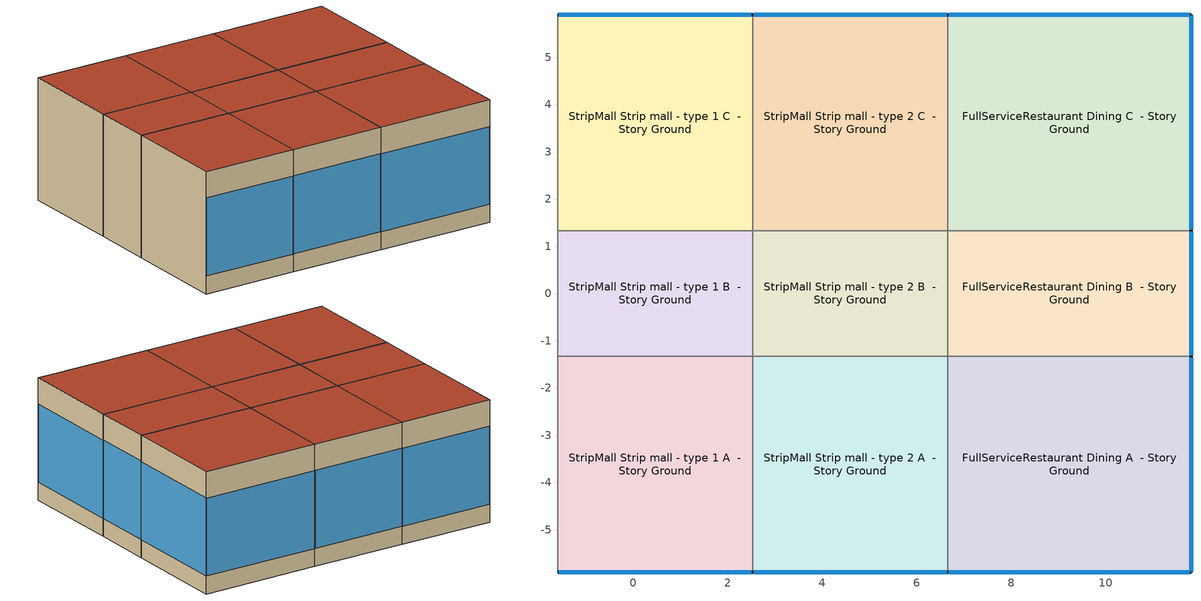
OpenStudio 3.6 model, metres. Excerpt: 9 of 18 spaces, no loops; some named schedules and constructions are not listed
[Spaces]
StripMall Strip mall - type 1 A  - Story Ground
 floor ground (Foundation F 126 Perim 413 Area 1889): -1.61,-5.9 -1.61,-1.33 2.52,-1.33 2.52,-5.9 z0
 wall outside: -1.61,-5.9 2.52,-5.9 z0:5.18
 wall to FullServiceRestaurant Kitchen A  - Story Ground: -1.61,-1.33 -1.61,-5.9 z0:5.18
 wall to StripMall Strip mall - type 1 B  - Story Ground: 2.52,-1.33 -1.61,-1.33 z0:5.18
 wall to StripMall Strip mall - type 2 A  - Story Ground: 2.52,-5.9 2.52,-1.33 z0:5.18
 window (Window U-0.75 SHGC 0.65): -1.58,-5.9 2.5,-5.9 z0.76:4.07
 roof outside: 2.52,-5.9 2.52,-1.33 -1.61,-1.33 -1.61,-5.9 z5.18
StripMall Strip mall - type 1 B  - Story Ground
 floor ground (Foundation F 126 Perim 0 Area 1099): -1.61,-1.33 -1.61,1.33 2.52,1.33 2.52,-1.33 z0
 wall to FullServiceRestaurant Kitchen B  - Story Ground: -1.61,1.33 -1.61,-1.33 z0:5.18
 wall to StripMall Strip mall - type 1 C  - Story Ground: 2.52,1.33 -1.61,1.33 z0:5.18
 wall to StripMall Strip mall - type 2 B  - Story Ground: 2.52,-1.33 2.52,1.33 z0:5.18
 roof outside: 2.52,-1.33 2.52,1.33 -1.61,1.33 -1.61,-1.33 z5.18
StripMall Strip mall - type 1 C  - Story Ground
 floor ground (Foundation F 126 Perim 413 Area 1889): -1.61,1.33 -1.61,5.9 2.52,5.9 2.52,1.33 z0
 wall outside: 2.52,5.9 -1.61,5.9 z0:5.18
 wall to FullServiceRestaurant Kitchen C  - Story Ground: -1.61,5.9 -1.61,1.33 z0:5.18
 wall to StripMall Strip mall - type 2 C  - Story Ground: 2.52,1.33 2.52,5.9 z0:5.18
 window (Window U-0.75 SHGC 0.65): 2.5,5.9 -1.58,5.9 z0.76:4.07
 roof outside: 2.52,1.33 2.52,5.9 -1.61,5.9 -1.61,1.33 z5.18
StripMall Strip mall - type 2 A  - Story Ground
 floor ground (Foundation F 126 Perim 413 Area 1889): 2.52,-5.9 2.52,-1.33 6.65,-1.33 6.65,-5.9 z0
 wall outside: 2.52,-5.9 6.65,-5.9 z0:5.18
 wall to StripMall Strip mall - type 2 B  - Story Ground: 6.65,-1.33 2.52,-1.33 z0:5.18
 wall to FullServiceRestaurant Dining A  - Story Ground: 6.65,-5.9 6.65,-1.33 z0:5.18
 window (Window U-0.75 SHGC 0.65): 2.55,-5.9 6.63,-5.9 z0.76:4.07
 roof outside: 6.65,-5.9 6.65,-1.33 2.52,-1.33 2.52,-5.9 z5.18
StripMall Strip mall - type 2 B  - Story Ground
 floor ground (Foundation F 126 Perim 0 Area 1099): 2.52,-1.33 2.52,1.33 6.65,1.33 6.65,-1.33 z0
 wall to StripMall Strip mall - type 2 C  - Story Ground: 6.65,1.33 2.52,1.33 z0:5.18
 wall to FullServiceRestaurant Dining B  - Story Ground: 6.65,-1.33 6.65,1.33 z0:5.18
 roof outside: 6.65,-1.33 6.65,1.33 2.52,1.33 2.52,-1.33 z5.18
StripMall Strip mall - type 2 C  - Story Ground
 floor ground (Foundation F 126 Perim 413 Area 1889): 2.52,1.33 2.52,5.9 6.65,5.9 6.65,1.33 z0
 wall outside: 6.65,5.9 2.52,5.9 z0:5.18
 wall to FullServiceRestaurant Dining C  - Story Ground: 6.65,1.33 6.65,5.9 z0:5.18
 window (Window U-0.75 SHGC 0.65): 6.63,5.9 2.55,5.9 z0.76:4.07
 roof outside: 6.65,1.33 6.65,5.9 2.52,5.9 2.52,1.33 z5.18
FullServiceRestaurant Dining A  - Story Ground
 floor ground (Foundation F 126 Perim 972 Area 2355): 6.65,-5.9 6.65,-1.33 11.8,-1.33 11.8,-5.9 z0
 wall outside: 6.65,-5.9 11.8,-5.9 11.8,-1.33 z0:5.18
 wall to FullServiceRestaurant Dining B  - Story Ground: 11.8,-1.33 6.65,-1.33 z0:5.18
 window (Window U-0.75 SHGC 0.65): 6.68,-5.9 11.78,-5.9 / 11.8,-5.88 11.8,-1.36 z0.76:4.06
 roof outside: 11.8,-5.9 11.8,-1.33 6.65,-1.33 6.65,-5.9 z5.18
FullServiceRestaurant Dining B  - Story Ground
 floor ground (Foundation F 126 Perim 266 Area 1371): 6.65,-1.33 6.65,1.33 11.8,1.33 11.8,-1.33 z0
 wall outside: 11.8,-1.33 11.8,1.33 z0:5.18
 wall to FullServiceRestaurant Dining C  - Story Ground: 11.8,1.33 6.65,1.33 z0:5.18
 window (Window U-0.75 SHGC 0.65): 11.8,-1.31 11.8,1.31 z0.76:4.09
 roof outside: 11.8,-1.33 11.8,1.33 6.65,1.33 6.65,-1.33 z5.18
FullServiceRestaurant Dining C  - Story Ground
 floor ground (Foundation F 126 Perim 972 Area 2355): 6.65,1.33 6.65,5.9 11.8,5.9 11.8,1.33 z0
 wall outside: 11.8,1.33 11.8,5.9 6.65,5.9 z0:5.18
 window (Window U-0.75 SHGC 0.65): 11.78,5.9 6.68,5.9 / 11.8,1.36 11.8,5.88 z0.76:4.06
 roof outside: 11.8,1.33 11.8,5.9 6.65,5.9 6.65,1.33 z5.18
[Schedule:Day]
autogen FoodService_Restaurant BLDG_LIGHT_EndUseData 0_day_sch: Yes, 0, 10, 0.444685, 0, 20, 0.420671, 0, 30, 0.396657, 0, 40, 0.37993, 0, 49, 0.363204, 0, 59, 0.346478, 1, 9, 0.329751, 1, 19, 0.313025, 1, 30, 0.296298, 1, 40, 0.288679, 1, 50, 0.28106, 2, 0, 0.273441, 2, 9, 0.265821, 2, 19, 0.258202, 2, 29, 0.250583, 2, 30, 0.250583, 2, 39, 0.247269, 2, 49, 0.243956, 2, 59, 0.240642, 3, 9, 0.237329, 3, 19, 0.234016, 3, 29, 0.230702, 3, 30, 0.230702, 3, 39, 0.232506, 3, 49, 0.234309, 3, 59, 0.236113, 4, 9, 0.237916, 4, 19, 0.23972, 4, 30, 0.241523, 4, 40, 0.243103, 4, 50, 0.244683, 5, 0, 0.246263, 5, 10, 0.247843, 5, 20, 0.249423, 5, 30, 0.251003, 5, 40, 0.255239, 5, 50, 0.259474, 6, 0, 0.263709, 6, 10, 0.267944, 6, 20, 0.27218, 6, 30, 0.276415, 6, 40, 0.295581, 6, 50, 0.314747, 7, 0, 0.333912, 7, 10, 0.353078, 7, 20, 0.372244, 7, 30, 0.39141, 7, 40, 0.413684, 7, 50, 0.435958, 8, 0, 0.458233, 8, 9, 0.480507, 8, 19, 0.502781, 8, 29, 0.525056, 8, 30, 0.525056, 8, 39, 0.544453, 8, 49, 0.56385, 8, 59, 0.583247, 9, 9, 0.602644, 9, 19, 0.622041, 9, 29, 0.641438, 9, 30, 0.641438, 9, 39, 0.654113, 9, 49, 0.666789, 9, 59, 0.679464, 10, 9, 0.692139, 10, 19, 0.704814, 10, 29, 0.717489, 10, 30, 0.717489, 10, 39, 0.722799, 10, 49, 0.728108, 10, 59, 0.733418, 11, 9, 0.738727, 11, 19, 0.744037, 11, 29, 0.749346, 11, 30, 0.749346, 11, 39, 0.74995, 11, 49, 0.750555, 11, 59, 0.751159, 12, 9, 0.751764, 12, 19, 0.752368, 12, 29, 0.752973, 12, 30, 0.752973, 12, 39, 0.753197, 12, 49, 0.753421, 12, 59, 0.753646, 13, 9, 0.75387, 13, 19, 0.754095, 13, 29, 0.754319, 13, 30, 0.754319, 13, 39, 0.754393, 13, 49, 0.754466, 13, 59, 0.75454, 14, 9, 0.754613, 14, 19, 0.754687, 14, 29, 0.754761, 14, 30, 0.754761, 14, 39, 0.754552, 14, 49, 0.754343, 14, 59, 0.754134, 15, 9, 0.753925, 15, 19, 0.753716, 15, 29, 0.753507, 15, 30, 0.753507, 15, 39, 0.753567, 15, 49, 0.753628, 15, 59, 0.753689, 16, 9, 0.75375, 16, 19, 0.75381, 16, 30, 0.753871, 16, 40, 0.753794, 16, 50, 0.753716, 17, 0, 0.753638, 17, 10, 0.753561, 17, 20, 0.753483, 17, 30, 0.753406, 17, 40, 0.755955, 17, 50, 0.758505, 18, 0, 0.761055, 18, 10, 0.763605, 18, 20, 0.766154, 18, 30, 0.768704, 18, 40, 0.768755, 18, 50, 0.768805, 19, 0, 0.768856, 19, 10, 0.768906, 19, 20, 0.768957, 19, 30, 0.769007, 19, 40, 0.768099, 19, 50, 0.767191, 20, 0, 0.766283, 20, 10, 0.765375, 20, 20, 0.764467, 20, 30, 0.763559, 20, 40, 0.759695, 20, 50, 0.755831, 21, 0, 0.751967, 21, 10, 0.748103, 21, 20, 0.744239, 21, 30, 0.740375, 21, 40, 0.729376, 21, 50, 0.718377, 22, 0, 0.707378, 22, 10, 0.696379, 22, 20, 0.68538, 22, 30, 0.674381, 22, 40, 0.652108, 22, 50, 0.629835, 23, 0, 0.607562, 23, 10, 0.585289, 23, 20, 0.563015, 23, 30, 0.540742, 23, 40, 0.516728, 23, 50, 0.492714, 24, 0, 0.468699
autogen Mercantile_Retail BLDG_LIGHT_EndUseData 1_day_sch: Yes, 0, 10, 0.317543, 0, 20, 0.311408, 0, 30, 0.305273, 0, 40, 0.304161, 0, 49, 0.303048, 0, 59, 0.301936, 1, 9, 0.300823, 1, 19, 0.299711, 1, 30, 0.298598, 1, 40, 0.297629, 1, 50, 0.29666, 2, 0, 0.295692, 2, 9, 0.294723, 2, 19, 0.293754, 2, 29, 0.292785, 2, 30, 0.292785, 2, 39, 0.292556, 2, 49, 0.292327, 2, 59, 0.292098, 3, 9, 0.291869, 3, 19, 0.29164, 3, 29, 0.291411, 3, 30, 0.291411, 3, 39, 0.2923, 3, 49, 0.29319, 3, 59, 0.294079, 4, 9, 0.294968, 4, 19, 0.295858, 4, 30, 0.296747, 4, 40, 0.299859, 4, 50, 0.302972, 5, 0, 0.306084, 5, 10, 0.309196, 5, 20, 0.312308, 5, 30, 0.315421, 5, 40, 0.323433, 5, 50, 0.331446, 6, 0, 0.339458, 6, 10, 0.347471, 6, 20, 0.355483, 6, 30, 0.363496, 6, 40, 0.39175, 6, 50, 0.420003, 7, 0, 0.448257, 7, 10, 0.476511, 7, 20, 0.504765, 7, 30, 0.533018, 7, 40, 0.58108, 7, 50, 0.629141, 8, 0, 0.677203, 8, 9, 0.725264, 8, 19, 0.773325, 8, 29, 0.821387, 8, 30, 0.821387, 8, 39, 0.842716, 8, 49, 0.864045, 8, 59, 0.885374, 9, 9, 0.906704, 9, 19, 0.928033, 9, 29, 0.949362, 9, 30, 0.949362, 9, 39, 0.952857, 9, 49, 0.956353, 9, 59, 0.959848, 10, 9, 0.963343, 10, 19, 0.966838, 10, 29, 0.970333, 10, 30, 0.970333, 10, 39, 0.970423, 10, 49, 0.970513, 10, 59, 0.970603, 11, 9, 0.970694, 11, 19, 0.970784, 11, 29, 0.970874, 11, 30, 0.970874, 11, 39, 0.970892, 11, 49, 0.97091, 11, 59, 0.970928, 12, 9, 0.970947, 12, 19, 0.970965, 12, 29, 0.970983, 12, 30, 0.970983, 12, 39, 0.971013, 12, 49, 0.971043, 12, 59, 0.971072, 13, 9, 0.971102, 13, 19, 0.971132, 13, 29, 0.971162, 13, 30, 0.971162, 13, 39, 0.971192, 13, 49, 0.971223, 13, 59, 0.971253, 14, 9, 0.971284, 14, 19, 0.971314, 14, 29, 0.971345, 14, 30, 0.971345, 14, 39, 0.971345, 14, 49, 0.971346, 14, 59, 0.971346, 15, 9, 0.971347, 15, 19, 0.971347, 15, 29, 0.971347, 15, 30, 0.971347, 15, 39, 0.971351, 15, 49, 0.971355, 15, 59, 0.971358, 16, 9, 0.971362, 16, 19, 0.971366, 16, 30, 0.971369, 16, 40, 0.97135, 16, 50, 0.971331, 17, 0, 0.971312, 17, 10, 0.971293, 17, 20, 0.971274, 17, 30, 0.971255, 17, 40, 0.971213, 17, 50, 0.971171, 18, 0, 0.971129, 18, 10, 0.971087, 18, 20, 0.971045, 18, 30, 0.971003, 18, 40, 0.970928, 18, 50, 0.970854, 19, 0, 0.970779, 19, 10, 0.970705, 19, 20, 0.970631, 19, 30, 0.970556, 19, 40, 0.970154, 19, 50, 0.969751, 20, 0, 0.969349, 20, 10, 0.968946, 20, 20, 0.968544, 20, 30, 0.968141, 20, 40, 0.952423, 20, 50, 0.936705, 21, 0, 0.920987, 21, 10, 0.905268, 21, 20, 0.88955, 21, 30, 0.873832, 21, 40, 0.820216, 21, 50, 0.7666, 22, 0, 0.712984, 22, 10, 0.659368, 22, 20, 0.605753, 22, 30, 0.552137, 22, 40, 0.517128, 22, 50, 0.482119, 23, 0, 0.44711, 23, 10, 0.412101, 23, 20, 0.377092, 23, 30, 0.342083, 23, 40, 0.335948, 23, 50, 0.329813, 24, 0, 0.323678
FoodService_Restaurant BLDG_LIGHT_EndUseData Default 1: No, 0, 10, 0.444685, 0, 20, 0.420671, 0, 30, 0.396657, 0, 40, 0.37993, 0, 49, 0.363204, 0, 59, 0.346478, 1, 9, 0.329751, 1, 19, 0.313025, 1, 30, 0.296298, 1, 40, 0.288679, 1, 50, 0.28106, 2, 0, 0.273441, 2, 9, 0.265821, 2, 19, 0.258202, 2, 29, 0.250583, 2, 30, 0.250583, 2, 39, 0.247269, 2, 49, 0.243956, 2, 59, 0.240642, 3, 9, 0.237329, 3, 19, 0.234016, 3, 29, 0.230702, 3, 30, 0.230702, 3, 39, 0.232506, 3, 49, 0.234309, 3, 59, 0.236113, 4, 9, 0.237916, 4, 19, 0.23972, 4, 30, 0.241523, 4, 40, 0.243103, 4, 50, 0.244683, 5, 0, 0.246263, 5, 10, 0.247843, 5, 20, 0.249423, 5, 30, 0.251003, 5, 40, 0.255239, 5, 50, 0.259474, 6, 0, 0.263709, 6, 10, 0.267944, 6, 20, 0.27218, 6, 30, 0.276415, 6, 40, 0.295581, 6, 50, 0.314747, 7, 0, 0.333912, 7, 10, 0.353078, 7, 20, 0.372244, 7, 30, 0.39141, 7, 40, 0.413684, 7, 50, 0.435958, 8, 0, 0.458233, 8, 9, 0.480507, 8, 19, 0.502781, 8, 29, 0.525056, 8, 30, 0.525056, 8, 39, 0.544453, 8, 49, 0.56385, 8, 59, 0.583247, 9, 9, 0.602644, 9, 19, 0.622041, 9, 29, 0.641438, 9, 30, 0.641438, 9, 39, 0.654113, 9, 49, 0.666789, 9, 59, 0.679464, 10, 9, 0.692139, 10, 19, 0.704814, 10, 29, 0.717489, 10, 30, 0.717489, 10, 39, 0.722799, 10, 49, 0.728108, 10, 59, 0.733418, 11, 9, 0.738727, 11, 19, 0.744037, 11, 29, 0.749346, 11, 30, 0.749346, 11, 39, 0.74995, 11, 49, 0.750555, 11, 59, 0.751159, 12, 9, 0.751764, 12, 19, 0.752368, 12, 29, 0.752973, 12, 30, 0.752973, 12, 39, 0.753197, 12, 49, 0.753421, 12, 59, 0.753646, 13, 9, 0.75387, 13, 19, 0.754095, 13, 29, 0.754319, 13, 30, 0.754319, 13, 39, 0.754393, 13, 49, 0.754466, 13, 59, 0.75454, 14, 9, 0.754613, 14, 19, 0.754687, 14, 29, 0.754761, 14, 30, 0.754761, 14, 39, 0.754552, 14, 49, 0.754343, 14, 59, 0.754134, 15, 9, 0.753925, 15, 19, 0.753716, 15, 29, 0.753507, 15, 30, 0.753507, 15, 39, 0.753567, 15, 49, 0.753628, 15, 59, 0.753689, 16, 9, 0.75375, 16, 19, 0.75381, 16, 30, 0.753871, 16, 40, 0.753794, 16, 50, 0.753716, 17, 0, 0.753638, 17, 10, 0.753561, 17, 20, 0.753483, 17, 30, 0.753406, 17, 40, 0.755955, 17, 50, 0.758505, 18, 0, 0.761055, 18, 10, 0.763605, 18, 20, 0.766154, 18, 30, 0.768704, 18, 40, 0.768755, 18, 50, 0.768805, 19, 0, 0.768856, 19, 10, 0.768906, 19, 20, 0.768957, 19, 30, 0.769007, 19, 40, 0.768099, 19, 50, 0.767191, 20, 0, 0.766283, 20, 10, 0.765375, 20, 20, 0.764467, 20, 30, 0.763559, 20, 40, 0.759695, 20, 50, 0.755831, 21, 0, 0.751967, 21, 10, 0.748103, 21, 20, 0.744239, 21, 30, 0.740375, 21, 40, 0.729376, 21, 50, 0.718377, 22, 0, 0.707378, 22, 10, 0.696379, 22, 20, 0.68538, 22, 30, 0.674381, 22, 40, 0.652108, 22, 50, 0.629835, 23, 0, 0.607562, 23, 10, 0.585289, 23, 20, 0.563015, 23, 30, 0.540742, 23, 40, 0.516728, 23, 50, 0.492714, 24, 0, 0.468699
Mercantile_Retail BLDG_LIGHT_EndUseData Default 1: No, 0, 10, 0.317543, 0, 20, 0.311408, 0, 30, 0.305273, 0, 40, 0.304161, 0, 49, 0.303048, 0, 59, 0.301936, 1, 9, 0.300823, 1, 19, 0.299711, 1, 30, 0.298598, 1, 40, 0.297629, 1, 50, 0.29666, 2, 0, 0.295692, 2, 9, 0.294723, 2, 19, 0.293754, 2, 29, 0.292785, 2, 30, 0.292785, 2, 39, 0.292556, 2, 49, 0.292327, 2, 59, 0.292098, 3, 9, 0.291869, 3, 19, 0.29164, 3, 29, 0.291411, 3, 30, 0.291411, 3, 39, 0.2923, 3, 49, 0.29319, 3, 59, 0.294079, 4, 9, 0.294968, 4, 19, 0.295858, 4, 30, 0.296747, 4, 40, 0.299859, 4, 50, 0.302972, 5, 0, 0.306084, 5, 10, 0.309196, 5, 20, 0.312308, 5, 30, 0.315421, 5, 40, 0.323433, 5, 50, 0.331446, 6, 0, 0.339458, 6, 10, 0.347471, 6, 20, 0.355483, 6, 30, 0.363496, 6, 40, 0.39175, 6, 50, 0.420003, 7, 0, 0.448257, 7, 10, 0.476511, 7, 20, 0.504765, 7, 30, 0.533018, 7, 40, 0.58108, 7, 50, 0.629141, 8, 0, 0.677203, 8, 9, 0.725264, 8, 19, 0.773325, 8, 29, 0.821387, 8, 30, 0.821387, 8, 39, 0.842716, 8, 49, 0.864045, 8, 59, 0.885374, 9, 9, 0.906704, 9, 19, 0.928033, 9, 29, 0.949362, 9, 30, 0.949362, 9, 39, 0.952857, 9, 49, 0.956353, 9, 59, 0.959848, 10, 9, 0.963343, 10, 19, 0.966838, 10, 29, 0.970333, 10, 30, 0.970333, 10, 39, 0.970423, 10, 49, 0.970513, 10, 59, 0.970603, 11, 9, 0.970694, 11, 19, 0.970784, 11, 29, 0.970874, 11, 30, 0.970874, 11, 39, 0.970892, 11, 49, 0.97091, 11, 59, 0.970928, 12, 9, 0.970947, 12, 19, 0.970965, 12, 29, 0.970983, 12, 30, 0.970983, 12, 39, 0.971013, 12, 49, 0.971043, 12, 59, 0.971072, 13, 9, 0.971102, 13, 19, 0.971132, 13, 29, 0.971162, 13, 30, 0.971162, 13, 39, 0.971192, 13, 49, 0.971223, 13, 59, 0.971253, 14, 9, 0.971284, 14, 19, 0.971314, 14, 29, 0.971345, 14, 30, 0.971345, 14, 39, 0.971345, 14, 49, 0.971346, 14, 59, 0.971346, 15, 9, 0.971347, 15, 19, 0.971347, 15, 29, 0.971347, 15, 30, 0.971347, 15, 39, 0.971351, 15, 49, 0.971355, 15, 59, 0.971358, 16, 9, 0.971362, 16, 19, 0.971366, 16, 30, 0.971369, 16, 40, 0.97135, 16, 50, 0.971331, 17, 0, 0.971312, 17, 10, 0.971293, 17, 20, 0.971274, 17, 30, 0.971255, 17, 40, 0.971213, 17, 50, 0.971171, 18, 0, 0.971129, 18, 10, 0.971087, 18, 20, 0.971045, 18, 30, 0.971003, 18, 40, 0.970928, 18, 50, 0.970854, 19, 0, 0.970779, 19, 10, 0.970705, 19, 20, 0.970631, 19, 30, 0.970556, 19, 40, 0.970154, 19, 50, 0.969751, 20, 0, 0.969349, 20, 10, 0.968946, 20, 20, 0.968544, 20, 30, 0.968141, 20, 40, 0.952423, 20, 50, 0.936705, 21, 0, 0.920987, 21, 10, 0.905268, 21, 20, 0.88955, 21, 30, 0.873832, 21, 40, 0.820216, 21, 50, 0.7666, 22, 0, 0.712984, 22, 10, 0.659368, 22, 20, 0.605753, 22, 30, 0.552137, 22, 40, 0.517128, 22, 50, 0.482119, 23, 0, 0.44711, 23, 10, 0.412101, 23, 20, 0.377092, 23, 30, 0.342083, 23, 40, 0.335948, 23, 50, 0.329813, 24, 0, 0.323678
FoodService_Restaurant BLDG_EQUIP_EndUseData Default 1: No, 0, 10, 0.521016, 0, 20, 0.521049, 0, 30, 0.521082, 0, 40, 0.521115, 0, 50, 0.521148, 1, 0, 0.521181, 1, 10, 0.521214, 1, 20, 0.521247, 1, 30, 0.52128, 1, 40, 0.521313, 1, 50, 0.521346, 2, 0, 0.521379, 2, 10, 0.521412, 2, 20, 0.521445, 2, 30, 0.521478, 2, 40, 0.521511, 2, 50, 0.521544, 3, 0, 0.521577, 3, 10, 0.52161, 3, 20, 0.521643, 3, 30, 0.521676, 3, 40, 0.521709, 3, 50, 0.521742, 4, 0, 0.521774, 4, 10, 0.521807, 4, 20, 0.52184, 4, 30, 0.521873, 4, 40, 0.521906, 4, 50, 0.521939, 5, 0, 0.521972, 5, 10, 0.522005, 5, 20, 0.522038, 5, 30, 0.522071, 5, 40, 0.522822, 5, 50, 0.523573, 6, 0, 0.524324, 6, 10, 0.525075, 6, 20, 0.525827, 6, 30, 0.526578, 6, 40, 0.52678, 6, 50, 0.526982, 7, 0, 0.527184, 7, 10, 0.527386, 7, 20, 0.527588, 7, 30, 0.52779, 7, 40, 0.527962, 7, 50, 0.528135, 8, 0, 0.528307, 8, 9, 0.528479, 8, 19, 0.528652, 8, 29, 0.528824, 8, 30, 0.528824, 8, 39, 0.529455, 8, 49, 0.530087, 8, 59, 0.530718, 9, 9, 0.531349, 9, 19, 0.531981, 9, 29, 0.532612, 9, 30, 0.532612, 9, 39, 0.533655, 9, 49, 0.534698, 9, 59, 0.535741, 10, 9, 0.536784, 10, 19, 0.537827, 10, 29, 0.538871, 10, 30, 0.538871, 10, 39, 0.539604, 10, 49, 0.540337, 10, 59, 0.541071, 11, 9, 0.541804, 11, 19, 0.542537, 11, 29, 0.543271, 11, 30, 0.543271, 11, 39, 0.546628, 11, 49, 0.546791, 11, 59, 0.546955, 12, 0, 0.546955, 12, 9, 0.546923, 12, 19, 0.54689, 12, 29, 0.546858, 12, 39, 0.546826, 12, 49, 0.546793, 12, 59, 0.546761, 13, 0, 0.546761, 13, 9, 0.54679, 13, 19, 0.546818, 13, 29, 0.546847, 13, 39, 0.546876, 13, 49, 0.546904, 13, 59, 0.546933, 14, 0, 0.546933, 14, 9, 0.547022, 14, 19, 0.547111, 14, 29, 0.547199, 14, 39, 0.547288, 14, 49, 0.547377, 14, 59, 0.547466, 15, 0, 0.547466, 15, 9, 0.537561, 15, 19, 0.534697, 15, 29, 0.531833, 15, 30, 0.531833, 15, 39, 0.530545, 15, 49, 0.529257, 15, 59, 0.527969, 16, 9, 0.526681, 16, 19, 0.525393, 16, 30, 0.524105, 16, 40, 0.523609, 16, 50, 0.523112, 17, 0, 0.522616, 17, 10, 0.52212, 17, 20, 0.521623, 17, 30, 0.521127, 17, 40, 0.520994, 17, 50, 0.520861, 18, 0, 0.520728, 18, 10, 0.520595, 18, 20, 0.520462, 18, 30, 0.520329, 18, 40, 0.52029, 18, 50, 0.52025, 19, 0, 0.520211, 19, 10, 0.520172, 19, 20, 0.520132, 19, 30, 0.520093, 19, 40, 0.520126, 19, 50, 0.520159, 20, 0, 0.520192, 20, 10, 0.520225, 20, 20, 0.520258, 20, 30, 0.520291, 20, 40, 0.520324, 20, 50, 0.520357, 21, 0, 0.520389, 21, 10, 0.520422, 21, 20, 0.520455, 21, 30, 0.520488, 21, 40, 0.520521, 21, 50, 0.520554, 22, 0, 0.520587, 22, 10, 0.52062, 22, 20, 0.520653, 22, 30, 0.520686, 22, 40, 0.520719, 22, 50, 0.520752, 23, 0, 0.520785, 23, 10, 0.520818, 23, 20, 0.520851, 23, 30, 0.520884, 23, 40, 0.520917, 23, 50, 0.52095, 24, 0, 0.520983
Mercantile_Retail BLDG_EQUIP_EndUseData Default 1: No, 0, 10, 0.750497, 0, 20, 0.750468, 0, 30, 0.750438, 0, 40, 0.750409, 0, 50, 0.750379, 1, 0, 0.750349, 1, 10, 0.75032, 1, 20, 0.75029, 1, 30, 0.750261, 1, 40, 0.750231, 1, 50, 0.750201, 2, 0, 0.750172, 2, 10, 0.750142, 2, 20, 0.750113, 2, 30, 0.750083, 2, 40, 0.750053, 2, 50, 0.750024, 3, 0, 0.749994, 3, 10, 0.749965, 3, 20, 0.749935, 3, 30, 0.749905, 3, 40, 0.749876, 3, 50, 0.749846, 4, 0, 0.749817, 4, 10, 0.749787, 4, 20, 0.749758, 4, 30, 0.749728, 4, 40, 0.749698, 4, 50, 0.749669, 5, 0, 0.749639, 5, 10, 0.74961, 5, 20, 0.74958, 5, 30, 0.74955, 5, 40, 0.749332, 5, 50, 0.749114, 6, 0, 0.748897, 6, 10, 0.748679, 6, 20, 0.748461, 6, 30, 0.748243, 6, 40, 0.748207, 6, 50, 0.748172, 7, 0, 0.748136, 7, 10, 0.748101, 7, 20, 0.748065, 7, 30, 0.74803, 7, 40, 0.748067, 7, 50, 0.748104, 8, 0, 0.748142, 8, 9, 0.748179, 8, 19, 0.748216, 8, 29, 0.748253, 8, 30, 0.748253, 8, 39, 0.748315, 8, 49, 0.748377, 8, 59, 0.748439, 9, 9, 0.748501, 9, 19, 0.748563, 9, 29, 0.748625, 9, 30, 0.748625, 9, 39, 0.748794, 9, 49, 0.748962, 9, 59, 0.74913, 10, 9, 0.749299, 10, 19, 0.749467, 10, 29, 0.749635, 10, 30, 0.749635, 10, 39, 0.74999, 10, 49, 0.750344, 10, 59, 0.750699, 11, 9, 0.751053, 11, 19, 0.751407, 11, 29, 0.751762, 11, 30, 0.751762, 11, 39, 0.779844, 11, 49, 0.781634, 11, 59, 0.783424, 12, 0, 0.783424, 12, 9, 0.783852, 12, 19, 0.784281, 12, 29, 0.78471, 12, 39, 0.785139, 12, 49, 0.785568, 12, 59, 0.785997, 13, 0, 0.785997, 13, 9, 0.786144, 13, 19, 0.786291, 13, 29, 0.786438, 13, 39, 0.786585, 13, 49, 0.786732, 13, 59, 0.786879, 14, 0, 0.786879, 14, 9, 0.786966, 14, 19, 0.787053, 14, 29, 0.78714, 14, 39, 0.787226, 14, 49, 0.787313, 14, 59, 0.7874, 15, 0, 0.7874, 15, 9, 0.77612, 15, 19, 0.774046, 15, 29, 0.771973, 15, 30, 0.771973, 15, 39, 0.770957, 15, 49, 0.76994, 15, 59, 0.768924, 16, 9, 0.767907, 16, 19, 0.766891, 16, 30, 0.765875, 16, 40, 0.764929, 16, 50, 0.763984, 17, 0, 0.763039, 17, 10, 0.762094, 17, 20, 0.761149, 17, 30, 0.760204, 17, 40, 0.759247, 17, 50, 0.75829, 18, 0, 0.757333, 18, 10, 0.756376, 18, 20, 0.755419, 18, 30, 0.754462, 18, 40, 0.75394, 18, 50, 0.753417, 19, 0, 0.752894, 19, 10, 0.752371, 19, 20, 0.751849, 19, 30, 0.751326, 19, 40, 0.751296, 19, 50, 0.751267, 20, 0, 0.751237, 20, 10, 0.751208, 20, 20, 0.751178, 20, 30, 0.751148, 20, 40, 0.751119, 20, 50, 0.751089, 21, 0, 0.75106, 21, 10, 0.75103, 21, 20, 0.751, 21, 30, 0.750971, 21, 40, 0.750941, 21, 50, 0.750912, 22, 0, 0.750882, 22, 10, 0.750852, 22, 20, 0.750823, 22, 30, 0.750793, 22, 40, 0.750764, 22, 50, 0.750734, 23, 0, 0.750704, 23, 10, 0.750675, 23, 20, 0.750645, 23, 30, 0.750616, 23, 40, 0.750586, 23, 50, 0.750556, 24, 0, 0.750527
[Schedule:Rule]
Schedule Rule 7: Schedule Ruleset=FoodService_Restaurant BLDG_EQUIP_EndUseData; Rule Order=1; Day Schedule=FoodService_Restaurant BLDG_EQUIP_EndUseData Sat Day; Apply Saturday=Yes; Date Specification Type=DateRange; Start Month=1; Start Day=1; End Month=12; End Day=31
Schedule Rule 8: Schedule Ruleset=FoodService_Restaurant BLDG_EQUIP_EndUseData; Rule Order=0; Day Schedule=FoodService_Restaurant BLDG_EQUIP_EndUseData Sun Day; Date Specification Type=DateRange; Start Month=1; Start Day=1; End Month=12; End Day=31; Apply Sunday=Yes
Schedule Rule 9: Schedule Ruleset=FullServiceRestaurant Infil Half On; Rule Order=0; Day Schedule=FullServiceRestaurant Infil Half On Default|WntrDsn|SmrDsn|Sun|Sat Day; Apply Saturday=Yes; Date Specification Type=DateRange; Start Month=1; Start Day=1; End Month=12; End Day=31; Apply Sunday=Yes
Schedule Rule 10: Schedule Ruleset=FullServiceRestaurant Gas Equip; Rule Order=0; Day Schedule=FullServiceRestaurant Gas Equip Default|Sun Day; Date Specification Type=DateRange; Start Month=1; Start Day=1; End Month=12; End Day=31; Apply Sunday=Yes
Schedule Rule 11: Schedule Ruleset=StripMall Bldg Occ; Rule Order=1; Day Schedule=StripMall Bldg Occ Sat Day; Apply Saturday=Yes; Date Specification Type=DateRange; Start Month=1; Start Day=1; End Month=12; End Day=31
Schedule Rule 12: Schedule Ruleset=StripMall Bldg Occ; Rule Order=0; Day Schedule=StripMall Bldg Occ Sun Day; Date Specification Type=DateRange; Start Month=1; Start Day=1; End Month=12; End Day=31; Apply Sunday=Yes
Schedule Rule 14: Schedule Ruleset=Mercantile_Retail BLDG_LIGHT_EndUseData; Rule Order=0; Day Schedule=Mercantile_Retail BLDG_LIGHT_EndUseData Sun Day; Date Specification Type=DateRange; Start Month=1; Start Day=1; End Month=12; End Day=31; Apply Sunday=Yes
Schedule Rule 16: Schedule Ruleset=Mercantile_Retail BLDG_EQUIP_EndUseData; Rule Order=0; Day Schedule=Mercantile_Retail BLDG_EQUIP_EndUseData Wknd Day; Apply Saturday=Yes; Date Specification Type=DateRange; Start Month=1; Start Day=1; End Month=12; End Day=31; Apply Sunday=Yes
Schedule Rule 17: Schedule Ruleset=StripMall Infil Half On; Rule Order=1; Day Schedule=StripMall Infil Half On Sat Day; Apply Saturday=Yes; Date Specification Type=DateRange; Start Month=1; Start Day=1; End Month=12; End Day=31
Schedule Rule 18: Schedule Ruleset=StripMall Infil Half On; Rule Order=0; Day Schedule=StripMall Infil Half On Sun Day; Date Specification Type=DateRange; Start Month=1; Start Day=1; End Month=12; End Day=31; Apply Sunday=Yes
Schedule Rule 28: Schedule Ruleset=StripMall HtgSetp; Rule Order=1; Day Schedule=StripMall HtgSetp Sat Day; Apply Saturday=Yes; Date Specification Type=DateRange; Start Month=1; Start Day=1; End Month=12; End Day=31
Schedule Rule 29: Schedule Ruleset=StripMall HtgSetp; Rule Order=0; Day Schedule=StripMall HtgSetp Sun Day; Date Specification Type=DateRange; Start Month=1; Start Day=1; End Month=12; End Day=31; Apply Sunday=Yes
Schedule Rule 30: Schedule Ruleset=StripMall ClgSetp; Rule Order=1; Day Schedule=StripMall ClgSetp Sat Day; Apply Saturday=Yes; Date Specification Type=DateRange; Start Month=1; Start Day=1; End Month=12; End Day=31
Schedule Rule 31: Schedule Ruleset=StripMall ClgSetp; Rule Order=0; Day Schedule=StripMall ClgSetp Sun Day; Date Specification Type=DateRange; Start Month=1; Start Day=1; End Month=12; End Day=31; Apply Sunday=Yes
autogen FoodService_Restaurant BLDG_LIGHT_EndUseData 0: Schedule Ruleset=FoodService_Restaurant BLDG_LIGHT_EndUseData; Rule Order=0; Day Schedule=autogen FoodService_Restaurant BLDG_LIGHT_EndUseData 0_day_sch; Apply Saturday=Yes; Date Specification Type=SpecificDates; Apply Sunday=Yes; Apply Monday=Yes; Apply Tuesday=Yes; Apply Wednesday=Yes; Apply Thursday=Yes; Apply Friday=Yes; Specific Month 1=1; Specific Day 1=2; Specific Month 2=1; Specific Day 2=3; Specific Month 3=1; Specific Day 3=9; Specific Month 4=1; Specific Day 4=10; Specific Month 5=1; Specific Day 5=16; Specific Month 6=1; Specific Day 6=17; Specific Month 7=1; Specific Day 7=23; Specific Month 8=1; Specific Day 8=24; Specific Month 9=1; Specific Day 9=30; Specific Month 10=1; Specific Day 10=31; Specific Month 11=2; Specific Day 11=6; Specific Month 12=2; Specific Day 12=7; Specific Month 13=2; Specific Day 13=13; Specific Month 14=2; Specific Day 14=14; Specific Month 15=2; Specific Day 15=20; Specific Month 16=2; Specific Day 16=21; Specific Month 17=2; Specific Day 17=27; Specific Month 18=2; Specific Day 18=28; Specific Month 19=3; Specific Day 19=6; Specific Month 20=3; Specific Day 20=7; Specific Month 21=3; Specific Day 21=13; Specific Month 22=3; Specific Day 22=14; Specific Month 23=3; Specific Day 23=20; Specific Month 24=3; Specific Day 24=21; Specific Month 25=3; Specific Day 25=27; Specific Month 26=3; Specific Day 26=28; Specific Month 27=4; Specific Day 27=3; Specific Month 28=4; Specific Day 28=4; Specific Month 29=4; Specific Day 29=10; Specific Month 30=4; Specific Day 30=11; Specific Month 31=4; Specific Day 31=17; Specific Month 32=4; Specific Day 32=18; Specific Month 33=4; Specific Day 33=24; Specific Month 34=4; Specific Day 34=25; Specific Month 35=5; Specific Day 35=1; Specific Month 36=5; Specific Day 36=2; Specific Month 37=5; Specific Day 37=8; Specific Month 38=5; Specific Day 38=9; Specific Month 39=5; Specific Day 39=15; Specific Month 40=5; Specific Day 40=16; Specific Month 41=5; Specific Day 41=22; Specific Month 42=5; Specific Day 42=23; Specific Month 43=5; Specific Day 43=29; Specific Month 44=5; Specific Day 44=30; Specific Month 45=6; Specific Day 45=5; Specific Month 46=6; Specific Day 46=6; Specific Month 47=6; Specific Day 47=12; Specific Month 48=6; Specific Day 48=13; Specific Month 49=6; Specific Day 49=19; Specific Month 50=6; Specific Day 50=20; Specific Month 51=6; Specific Day 51=26; Specific Month 52=6; Specific Day 52=27; Specific Month 53=7; Specific Day 53=3; Specific Month 54=7; Specific Day 54=4; Specific Month 55=7; Specific Day 55=10; Specific Month 56=7; Specific Day 56=11; Specific Month 57=7; Specific Day 57=17; Specific Month 58=7; Specific Day 58=18; Specific Month 59=7; Specific Day 59=24; Specific Month 60=7; Specific Day 60=25; Specific Month 61=7; Specific Day 61=31; Specific Month 62=8; Specific Day 62=1; Specific Month 63=8; Specific Day 63=7; Specific Month 64=8; Specific Day 64=8; Specific Month 65=8; Specific Day 65=14; Specific Month 66=8; Specific Day 66=15; Specific Month 67=8; Specific Day 67=21; Specific Month 68=8; Specific Day 68=22; Specific Month 69=8; Specific Day 69=28; Specific Month 70=8; Specific Day 70=29; Specific Month 71=9; Specific Day 71=4; Specific Month 72=9; Specific Day 72=5; Specific Month 73=9; Specific Day 73=11; Specific Month 74=9; Specific Day 74=12; Specific Month 75=9; Specific Day 75=18; Specific Month 76=9; Specific Day 76=19; Specific Month 77=9; Specific Day 77=25; Specific Month 78=9; Specific Day 78=26; Specific Month 79=10; Specific Day 79=2; Specific Month 80=10; Specific Day 80=3; Specific Month 81=10; Specific Day 81=9; Specific Month 82=10; Specific Day 82=10; Specific Month 83=10; Specific Day 83=16; Specific Month 84=10; Specific Day 84=17; Specific Month 85=10; Specific Day 85=23; Specific Month 86=10; Specific Day 86=24; Specific Month 87=10; Specific Day 87=30; Specific Month 88=10; Specific Day 88=31; Specific Month 89=11; Specific Day 89=6; Specific Month 90=11; Specific Day 90=7; Specific Month 91=11; Specific Day 91=13; Specific Month 92=11; Specific Day 92=14; Specific Month 93=11; Specific Day 93=20; Specific Month 94=11; Specific Day 94=21; Specific Month 95=11; Specific Day 95=27; Specific Month 96=11; Specific Day 96=28; Specific Month 97=12; Specific Day 97=4; Specific Month 98=12; Specific Day 98=5; Specific Month 99=12; Specific Day 99=11; Specific Month 100=12; Specific Day 100=12; Specific Month 101=12; Specific Day 101=18; Specific Month 102=12; Specific Day 102=19; Specific Month 103=12; Specific Day 103=25; Specific Month 104=12; Specific Day 104=26
autogen FullServiceRestaurant Activity 0: Schedule Ruleset=FullServiceRestaurant Activity; Rule Order=0; Day Schedule=autogen FullServiceRestaurant Activity 0_day_sch; Apply Saturday=Yes; Date Specification Type=SpecificDates; Apply Sunday=Yes; Apply Monday=Yes; Apply Tuesday=Yes; Apply Wednesday=Yes; Apply Thursday=Yes; Apply Friday=Yes; Specific Month 1=1; Specific Day 1=2; Specific Month 2=1; Specific Day 2=3; Specific Month 3=1; Specific Day 3=9; Specific Month 4=1; Specific Day 4=10; Specific Month 5=1; Specific Day 5=16; Specific Month 6=1; Specific Day 6=17; Specific Month 7=1; Specific Day 7=23; Specific Month 8=1; Specific Day 8=24; Specific Month 9=1; Specific Day 9=30; Specific Month 10=1; Specific Day 10=31; Specific Month 11=2; Specific Day 11=6; Specific Month 12=2; Specific Day 12=7; Specific Month 13=2; Specific Day 13=13; Specific Month 14=2; Specific Day 14=14; Specific Month 15=2; Specific Day 15=20; Specific Month 16=2; Specific Day 16=21; Specific Month 17=2; Specific Day 17=27; Specific Month 18=2; Specific Day 18=28; Specific Month 19=3; Specific Day 19=6; Specific Month 20=3; Specific Day 20=7; Specific Month 21=3; Specific Day 21=13; Specific Month 22=3; Specific Day 22=14; Specific Month 23=3; Specific Day 23=20; Specific Month 24=3; Specific Day 24=21; Specific Month 25=3; Specific Day 25=27; Specific Month 26=3; Specific Day 26=28; Specific Month 27=4; Specific Day 27=3; Specific Month 28=4; Specific Day 28=4; Specific Month 29=4; Specific Day 29=10; Specific Month 30=4; Specific Day 30=11; Specific Month 31=4; Specific Day 31=17; Specific Month 32=4; Specific Day 32=18; Specific Month 33=4; Specific Day 33=24; Specific Month 34=4; Specific Day 34=25; Specific Month 35=5; Specific Day 35=1; Specific Month 36=5; Specific Day 36=2; Specific Month 37=5; Specific Day 37=8; Specific Month 38=5; Specific Day 38=9; Specific Month 39=5; Specific Day 39=15; Specific Month 40=5; Specific Day 40=16; Specific Month 41=5; Specific Day 41=22; Specific Month 42=5; Specific Day 42=23; Specific Month 43=5; Specific Day 43=29; Specific Month 44=5; Specific Day 44=30; Specific Month 45=6; Specific Day 45=5; Specific Month 46=6; Specific Day 46=6; Specific Month 47=6; Specific Day 47=12; Specific Month 48=6; Specific Day 48=13; Specific Month 49=6; Specific Day 49=19; Specific Month 50=6; Specific Day 50=20; Specific Month 51=6; Specific Day 51=26; Specific Month 52=6; Specific Day 52=27; Specific Month 53=7; Specific Day 53=3; Specific Month 54=7; Specific Day 54=4; Specific Month 55=7; Specific Day 55=10; Specific Month 56=7; Specific Day 56=11; Specific Month 57=7; Specific Day 57=17; Specific Month 58=7; Specific Day 58=18; Specific Month 59=7; Specific Day 59=24; Specific Month 60=7; Specific Day 60=25; Specific Month 61=7; Specific Day 61=31; Specific Month 62=8; Specific Day 62=1; Specific Month 63=8; Specific Day 63=7; Specific Month 64=8; Specific Day 64=8; Specific Month 65=8; Specific Day 65=14; Specific Month 66=8; Specific Day 66=15; Specific Month 67=8; Specific Day 67=21; Specific Month 68=8; Specific Day 68=22; Specific Month 69=8; Specific Day 69=28; Specific Month 70=8; Specific Day 70=29; Specific Month 71=9; Specific Day 71=4; Specific Month 72=9; Specific Day 72=5; Specific Month 73=9; Specific Day 73=11; Specific Month 74=9; Specific Day 74=12; Specific Month 75=9; Specific Day 75=18; Specific Month 76=9; Specific Day 76=19; Specific Month 77=9; Specific Day 77=25; Specific Month 78=9; Specific Day 78=26; Specific Month 79=10; Specific Day 79=2; Specific Month 80=10; Specific Day 80=3; Specific Month 81=10; Specific Day 81=9; Specific Month 82=10; Specific Day 82=10; Specific Month 83=10; Specific Day 83=16; Specific Month 84=10; Specific Day 84=17; Specific Month 85=10; Specific Day 85=23; Specific Month 86=10; Specific Day 86=24; Specific Month 87=10; Specific Day 87=30; Specific Month 88=10; Specific Day 88=31; Specific Month 89=11; Specific Day 89=6; Specific Month 90=11; Specific Day 90=7; Specific Month 91=11; Specific Day 91=13; Specific Month 92=11; Specific Day 92=14; Specific Month 93=11; Specific Day 93=20; Specific Month 94=11; Specific Day 94=21; Specific Month 95=11; Specific Day 95=27; Specific Month 96=11; Specific Day 96=28; Specific Month 97=12; Specific Day 97=4; Specific Month 98=12; Specific Day 98=5; Specific Month 99=12; Specific Day 99=11; Specific Month 100=12; Specific Day 100=12; Specific Month 101=12; Specific Day 101=18; Specific Month 102=12; Specific Day 102=19; Specific Month 103=12; Specific Day 103=25; Specific Month 104=12; Specific Day 104=26
autogen FullServiceRestaurant ClgSetp 0: Schedule Ruleset=FullServiceRestaurant ClgSetp; Rule Order=0; Day Schedule=autogen FullServiceRestaurant ClgSetp 0_day_sch; Apply Saturday=Yes; Date Specification Type=SpecificDates; Apply Sunday=Yes; Apply Monday=Yes; Apply Tuesday=Yes; Apply Wednesday=Yes; Apply Thursday=Yes; Apply Friday=Yes; Specific Month 1=1; Specific Day 1=2; Specific Month 2=1; Specific Day 2=3; Specific Month 3=1; Specific Day 3=9; Specific Month 4=1; Specific Day 4=10; Specific Month 5=1; Specific Day 5=16; Specific Month 6=1; Specific Day 6=17; Specific Month 7=1; Specific Day 7=23; Specific Month 8=1; Specific Day 8=24; Specific Month 9=1; Specific Day 9=30; Specific Month 10=1; Specific Day 10=31; Specific Month 11=2; Specific Day 11=6; Specific Month 12=2; Specific Day 12=7; Specific Month 13=2; Specific Day 13=13; Specific Month 14=2; Specific Day 14=14; Specific Month 15=2; Specific Day 15=20; Specific Month 16=2; Specific Day 16=21; Specific Month 17=2; Specific Day 17=27; Specific Month 18=2; Specific Day 18=28; Specific Month 19=3; Specific Day 19=6; Specific Month 20=3; Specific Day 20=7; Specific Month 21=3; Specific Day 21=13; Specific Month 22=3; Specific Day 22=14; Specific Month 23=3; Specific Day 23=20; Specific Month 24=3; Specific Day 24=21; Specific Month 25=3; Specific Day 25=27; Specific Month 26=3; Specific Day 26=28; Specific Month 27=4; Specific Day 27=3; Specific Month 28=4; Specific Day 28=4; Specific Month 29=4; Specific Day 29=10; Specific Month 30=4; Specific Day 30=11; Specific Month 31=4; Specific Day 31=17; Specific Month 32=4; Specific Day 32=18; Specific Month 33=4; Specific Day 33=24; Specific Month 34=4; Specific Day 34=25; Specific Month 35=5; Specific Day 35=1; Specific Month 36=5; Specific Day 36=2; Specific Month 37=5; Specific Day 37=8; Specific Month 38=5; Specific Day 38=9; Specific Month 39=5; Specific Day 39=15; Specific Month 40=5; Specific Day 40=16; Specific Month 41=5; Specific Day 41=22; Specific Month 42=5; Specific Day 42=23; Specific Month 43=5; Specific Day 43=29; Specific Month 44=5; Specific Day 44=30; Specific Month 45=6; Specific Day 45=5; Specific Month 46=6; Specific Day 46=6; Specific Month 47=6; Specific Day 47=12; Specific Month 48=6; Specific Day 48=13; Specific Month 49=6; Specific Day 49=19; Specific Month 50=6; Specific Day 50=20; Specific Month 51=6; Specific Day 51=26; Specific Month 52=6; Specific Day 52=27; Specific Month 53=7; Specific Day 53=3; Specific Month 54=7; Specific Day 54=4; Specific Month 55=7; Specific Day 55=10; Specific Month 56=7; Specific Day 56=11; Specific Month 57=7; Specific Day 57=17; Specific Month 58=7; Specific Day 58=18; Specific Month 59=7; Specific Day 59=24; Specific Month 60=7; Specific Day 60=25; Specific Month 61=7; Specific Day 61=31; Specific Month 62=8; Specific Day 62=1; Specific Month 63=8; Specific Day 63=7; Specific Month 64=8; Specific Day 64=8; Specific Month 65=8; Specific Day 65=14; Specific Month 66=8; Specific Day 66=15; Specific Month 67=8; Specific Day 67=21; Specific Month 68=8; Specific Day 68=22; Specific Month 69=8; Specific Day 69=28; Specific Month 70=8; Specific Day 70=29; Specific Month 71=9; Specific Day 71=4; Specific Month 72=9; Specific Day 72=5; Specific Month 73=9; Specific Day 73=11; Specific Month 74=9; Specific Day 74=12; Specific Month 75=9; Specific Day 75=18; Specific Month 76=9; Specific Day 76=19; Specific Month 77=9; Specific Day 77=25; Specific Month 78=9; Specific Day 78=26; Specific Month 79=10; Specific Day 79=2; Specific Month 80=10; Specific Day 80=3; Specific Month 81=10; Specific Day 81=9; Specific Month 82=10; Specific Day 82=10; Specific Month 83=10; Specific Day 83=16; Specific Month 84=10; Specific Day 84=17; Specific Month 85=10; Specific Day 85=23; Specific Month 86=10; Specific Day 86=24; Specific Month 87=10; Specific Day 87=30; Specific Month 88=10; Specific Day 88=31; Specific Month 89=11; Specific Day 89=6; Specific Month 90=11; Specific Day 90=7; Specific Month 91=11; Specific Day 91=13; Specific Month 92=11; Specific Day 92=14; Specific Month 93=11; Specific Day 93=20; Specific Month 94=11; Specific Day 94=21; Specific Month 95=11; Specific Day 95=27; Specific Month 96=11; Specific Day 96=28; Specific Month 97=12; Specific Day 97=4; Specific Month 98=12; Specific Day 98=5; Specific Month 99=12; Specific Day 99=11; Specific Month 100=12; Specific Day 100=12; Specific Month 101=12; Specific Day 101=18; Specific Month 102=12; Specific Day 102=19; Specific Month 103=12; Specific Day 103=25; Specific Month 104=12; Specific Day 104=26
autogen FullServiceRestaurant ClgSetp Kitchen 0: Schedule Ruleset=FullServiceRestaurant ClgSetp Kitchen; Rule Order=0; Day Schedule=autogen FullServiceRestaurant ClgSetp Kitchen 0_day_sch; Apply Saturday=Yes; Date Specification Type=SpecificDates; Apply Sunday=Yes; Apply Monday=Yes; Apply Tuesday=Yes; Apply Wednesday=Yes; Apply Thursday=Yes; Apply Friday=Yes; Specific Month 1=1; Specific Day 1=2; Specific Month 2=1; Specific Day 2=3; Specific Month 3=1; Specific Day 3=9; Specific Month 4=1; Specific Day 4=10; Specific Month 5=1; Specific Day 5=16; Specific Month 6=1; Specific Day 6=17; Specific Month 7=1; Specific Day 7=23; Specific Month 8=1; Specific Day 8=24; Specific Month 9=1; Specific Day 9=30; Specific Month 10=1; Specific Day 10=31; Specific Month 11=2; Specific Day 11=6; Specific Month 12=2; Specific Day 12=7; Specific Month 13=2; Specific Day 13=13; Specific Month 14=2; Specific Day 14=14; Specific Month 15=2; Specific Day 15=20; Specific Month 16=2; Specific Day 16=21; Specific Month 17=2; Specific Day 17=27; Specific Month 18=2; Specific Day 18=28; Specific Month 19=3; Specific Day 19=6; Specific Month 20=3; Specific Day 20=7; Specific Month 21=3; Specific Day 21=13; Specific Month 22=3; Specific Day 22=14; Specific Month 23=3; Specific Day 23=20; Specific Month 24=3; Specific Day 24=21; Specific Month 25=3; Specific Day 25=27; Specific Month 26=3; Specific Day 26=28; Specific Month 27=4; Specific Day 27=3; Specific Month 28=4; Specific Day 28=4; Specific Month 29=4; Specific Day 29=10; Specific Month 30=4; Specific Day 30=11; Specific Month 31=4; Specific Day 31=17; Specific Month 32=4; Specific Day 32=18; Specific Month 33=4; Specific Day 33=24; Specific Month 34=4; Specific Day 34=25; Specific Month 35=5; Specific Day 35=1; Specific Month 36=5; Specific Day 36=2; Specific Month 37=5; Specific Day 37=8; Specific Month 38=5; Specific Day 38=9; Specific Month 39=5; Specific Day 39=15; Specific Month 40=5; Specific Day 40=16; Specific Month 41=5; Specific Day 41=22; Specific Month 42=5; Specific Day 42=23; Specific Month 43=5; Specific Day 43=29; Specific Month 44=5; Specific Day 44=30; Specific Month 45=6; Specific Day 45=5; Specific Month 46=6; Specific Day 46=6; Specific Month 47=6; Specific Day 47=12; Specific Month 48=6; Specific Day 48=13; Specific Month 49=6; Specific Day 49=19; Specific Month 50=6; Specific Day 50=20; Specific Month 51=6; Specific Day 51=26; Specific Month 52=6; Specific Day 52=27; Specific Month 53=7; Specific Day 53=3; Specific Month 54=7; Specific Day 54=4; Specific Month 55=7; Specific Day 55=10; Specific Month 56=7; Specific Day 56=11; Specific Month 57=7; Specific Day 57=17; Specific Month 58=7; Specific Day 58=18; Specific Month 59=7; Specific Day 59=24; Specific Month 60=7; Specific Day 60=25; Specific Month 61=7; Specific Day 61=31; Specific Month 62=8; Specific Day 62=1; Specific Month 63=8; Specific Day 63=7; Specific Month 64=8; Specific Day 64=8; Specific Month 65=8; Specific Day 65=14; Specific Month 66=8; Specific Day 66=15; Specific Month 67=8; Specific Day 67=21; Specific Month 68=8; Specific Day 68=22; Specific Month 69=8; Specific Day 69=28; Specific Month 70=8; Specific Day 70=29; Specific Month 71=9; Specific Day 71=4; Specific Month 72=9; Specific Day 72=5; Specific Month 73=9; Specific Day 73=11; Specific Month 74=9; Specific Day 74=12; Specific Month 75=9; Specific Day 75=18; Specific Month 76=9; Specific Day 76=19; Specific Month 77=9; Specific Day 77=25; Specific Month 78=9; Specific Day 78=26; Specific Month 79=10; Specific Day 79=2; Specific Month 80=10; Specific Day 80=3; Specific Month 81=10; Specific Day 81=9; Specific Month 82=10; Specific Day 82=10; Specific Month 83=10; Specific Day 83=16; Specific Month 84=10; Specific Day 84=17; Specific Month 85=10; Specific Day 85=23; Specific Month 86=10; Specific Day 86=24; Specific Month 87=10; Specific Day 87=30; Specific Month 88=10; Specific Day 88=31; Specific Month 89=11; Specific Day 89=6; Specific Month 90=11; Specific Day 90=7; Specific Month 91=11; Specific Day 91=13; Specific Month 92=11; Specific Day 92=14; Specific Month 93=11; Specific Day 93=20; Specific Month 94=11; Specific Day 94=21; Specific Month 95=11; Specific Day 95=27; Specific Month 96=11; Specific Day 96=28; Specific Month 97=12; Specific Day 97=4; Specific Month 98=12; Specific Day 98=5; Specific Month 99=12; Specific Day 99=11; Specific Month 100=12; Specific Day 100=12; Specific Month 101=12; Specific Day 101=18; Specific Month 102=12; Specific Day 102=19; Specific Month 103=12; Specific Day 103=25; Specific Month 104=12; Specific Day 104=26
autogen FullServiceRestaurant Gas Equip 1: Schedule Ruleset=FullServiceRestaurant Gas Equip; Rule Order=1; Day Schedule=autogen FullServiceRestaurant Gas Equip 1_day_sch; Apply Saturday=Yes; Date Specification Type=SpecificDates; Apply Sunday=Yes; Apply Monday=Yes; Apply Tuesday=Yes; Apply Wednesday=Yes; Apply Thursday=Yes; Apply Friday=Yes; Specific Month 1=1; Specific Day 1=2; Specific Month 2=1; Specific Day 2=9; Specific Month 3=1; Specific Day 3=16; Specific Month 4=1; Specific Day 4=23; Specific Month 5=1; Specific Day 5=30; Specific Month 6=2; Specific Day 6=6; Specific Month 7=2; Specific Day 7=13; Specific Month 8=2; Specific Day 8=20; Specific Month 9=2; Specific Day 9=27; Specific Month 10=3; Specific Day 10=6; Specific Month 11=3; Specific Day 11=13; Specific Month 12=3; Specific Day 12=20; Specific Month 13=3; Specific Day 13=27; Specific Month 14=4; Specific Day 14=3; Specific Month 15=4; Specific Day 15=10; Specific Month 16=4; Specific Day 16=17; Specific Month 17=4; Specific Day 17=24; Specific Month 18=5; Specific Day 18=1; Specific Month 19=5; Specific Day 19=8; Specific Month 20=5; Specific Day 20=15; Specific Month 21=5; Specific Day 21=22; Specific Month 22=5; Specific Day 22=29; Specific Month 23=6; Specific Day 23=5; Specific Month 24=6; Specific Day 24=12; Specific Month 25=6; Specific Day 25=19; Specific Month 26=6; Specific Day 26=26; Specific Month 27=7; Specific Day 27=3; Specific Month 28=7; Specific Day 28=10; Specific Month 29=7; Specific Day 29=17; Specific Month 30=7; Specific Day 30=24; Specific Month 31=7; Specific Day 31=31; Specific Month 32=8; Specific Day 32=7; Specific Month 33=8; Specific Day 33=14; Specific Month 34=8; Specific Day 34=21; Specific Month 35=8; Specific Day 35=28; Specific Month 36=9; Specific Day 36=4; Specific Month 37=9; Specific Day 37=11; Specific Month 38=9; Specific Day 38=18; Specific Month 39=9; Specific Day 39=25; Specific Month 40=10; Specific Day 40=2; Specific Month 41=10; Specific Day 41=9; Specific Month 42=10; Specific Day 42=16; Specific Month 43=10; Specific Day 43=23; Specific Month 44=10; Specific Day 44=30; Specific Month 45=11; Specific Day 45=6; Specific Month 46=11; Specific Day 46=13; Specific Month 47=11; Specific Day 47=20; Specific Month 48=11; Specific Day 48=27; Specific Month 49=12; Specific Day 49=4; Specific Month 50=12; Specific Day 50=11; Specific Month 51=12; Specific Day 51=18; Specific Month 52=12; Specific Day 52=25
autogen FullServiceRestaurant HtgSetp 0: Schedule Ruleset=FullServiceRestaurant HtgSetp; Rule Order=0; Day Schedule=autogen FullServiceRestaurant HtgSetp 0_day_sch; Apply Saturday=Yes; Date Specification Type=SpecificDates; Apply Sunday=Yes; Apply Monday=Yes; Apply Tuesday=Yes; Apply Wednesday=Yes; Apply Thursday=Yes; Apply Friday=Yes; Specific Month 1=1; Specific Day 1=2; Specific Month 2=1; Specific Day 2=3; Specific Month 3=1; Specific Day 3=9; Specific Month 4=1; Specific Day 4=10; Specific Month 5=1; Specific Day 5=16; Specific Month 6=1; Specific Day 6=17; Specific Month 7=1; Specific Day 7=23; Specific Month 8=1; Specific Day 8=24; Specific Month 9=1; Specific Day 9=30; Specific Month 10=1; Specific Day 10=31; Specific Month 11=2; Specific Day 11=6; Specific Month 12=2; Specific Day 12=7; Specific Month 13=2; Specific Day 13=13; Specific Month 14=2; Specific Day 14=14; Specific Month 15=2; Specific Day 15=20; Specific Month 16=2; Specific Day 16=21; Specific Month 17=2; Specific Day 17=27; Specific Month 18=2; Specific Day 18=28; Specific Month 19=3; Specific Day 19=6; Specific Month 20=3; Specific Day 20=7; Specific Month 21=3; Specific Day 21=13; Specific Month 22=3; Specific Day 22=14; Specific Month 23=3; Specific Day 23=20; Specific Month 24=3; Specific Day 24=21; Specific Month 25=3; Specific Day 25=27; Specific Month 26=3; Specific Day 26=28; Specific Month 27=4; Specific Day 27=3; Specific Month 28=4; Specific Day 28=4; Specific Month 29=4; Specific Day 29=10; Specific Month 30=4; Specific Day 30=11; Specific Month 31=4; Specific Day 31=17; Specific Month 32=4; Specific Day 32=18; Specific Month 33=4; Specific Day 33=24; Specific Month 34=4; Specific Day 34=25; Specific Month 35=5; Specific Day 35=1; Specific Month 36=5; Specific Day 36=2; Specific Month 37=5; Specific Day 37=8; Specific Month 38=5; Specific Day 38=9; Specific Month 39=5; Specific Day 39=15; Specific Month 40=5; Specific Day 40=16; Specific Month 41=5; Specific Day 41=22; Specific Month 42=5; Specific Day 42=23; Specific Month 43=5; Specific Day 43=29; Specific Month 44=5; Specific Day 44=30; Specific Month 45=6; Specific Day 45=5; Specific Month 46=6; Specific Day 46=6; Specific Month 47=6; Specific Day 47=12; Specific Month 48=6; Specific Day 48=13; Specific Month 49=6; Specific Day 49=19; Specific Month 50=6; Specific Day 50=20; Specific Month 51=6; Specific Day 51=26; Specific Month 52=6; Specific Day 52=27; Specific Month 53=7; Specific Day 53=3; Specific Month 54=7; Specific Day 54=4; Specific Month 55=7; Specific Day 55=10; Specific Month 56=7; Specific Day 56=11; Specific Month 57=7; Specific Day 57=17; Specific Month 58=7; Specific Day 58=18; Specific Month 59=7; Specific Day 59=24; Specific Month 60=7; Specific Day 60=25; Specific Month 61=7; Specific Day 61=31; Specific Month 62=8; Specific Day 62=1; Specific Month 63=8; Specific Day 63=7; Specific Month 64=8; Specific Day 64=8; Specific Month 65=8; Specific Day 65=14; Specific Month 66=8; Specific Day 66=15; Specific Month 67=8; Specific Day 67=21; Specific Month 68=8; Specific Day 68=22; Specific Month 69=8; Specific Day 69=28; Specific Month 70=8; Specific Day 70=29; Specific Month 71=9; Specific Day 71=4; Specific Month 72=9; Specific Day 72=5; Specific Month 73=9; Specific Day 73=11; Specific Month 74=9; Specific Day 74=12; Specific Month 75=9; Specific Day 75=18; Specific Month 76=9; Specific Day 76=19; Specific Month 77=9; Specific Day 77=25; Specific Month 78=9; Specific Day 78=26; Specific Month 79=10; Specific Day 79=2; Specific Month 80=10; Specific Day 80=3; Specific Month 81=10; Specific Day 81=9; Specific Month 82=10; Specific Day 82=10; Specific Month 83=10; Specific Day 83=16; Specific Month 84=10; Specific Day 84=17; Specific Month 85=10; Specific Day 85=23; Specific Month 86=10; Specific Day 86=24; Specific Month 87=10; Specific Day 87=30; Specific Month 88=10; Specific Day 88=31; Specific Month 89=11; Specific Day 89=6; Specific Month 90=11; Specific Day 90=7; Specific Month 91=11; Specific Day 91=13; Specific Month 92=11; Specific Day 92=14; Specific Month 93=11; Specific Day 93=20; Specific Month 94=11; Specific Day 94=21; Specific Month 95=11; Specific Day 95=27; Specific Month 96=11; Specific Day 96=28; Specific Month 97=12; Specific Day 97=4; Specific Month 98=12; Specific Day 98=5; Specific Month 99=12; Specific Day 99=11; Specific Month 100=12; Specific Day 100=12; Specific Month 101=12; Specific Day 101=18; Specific Month 102=12; Specific Day 102=19; Specific Month 103=12; Specific Day 103=25; Specific Month 104=12; Specific Day 104=26
